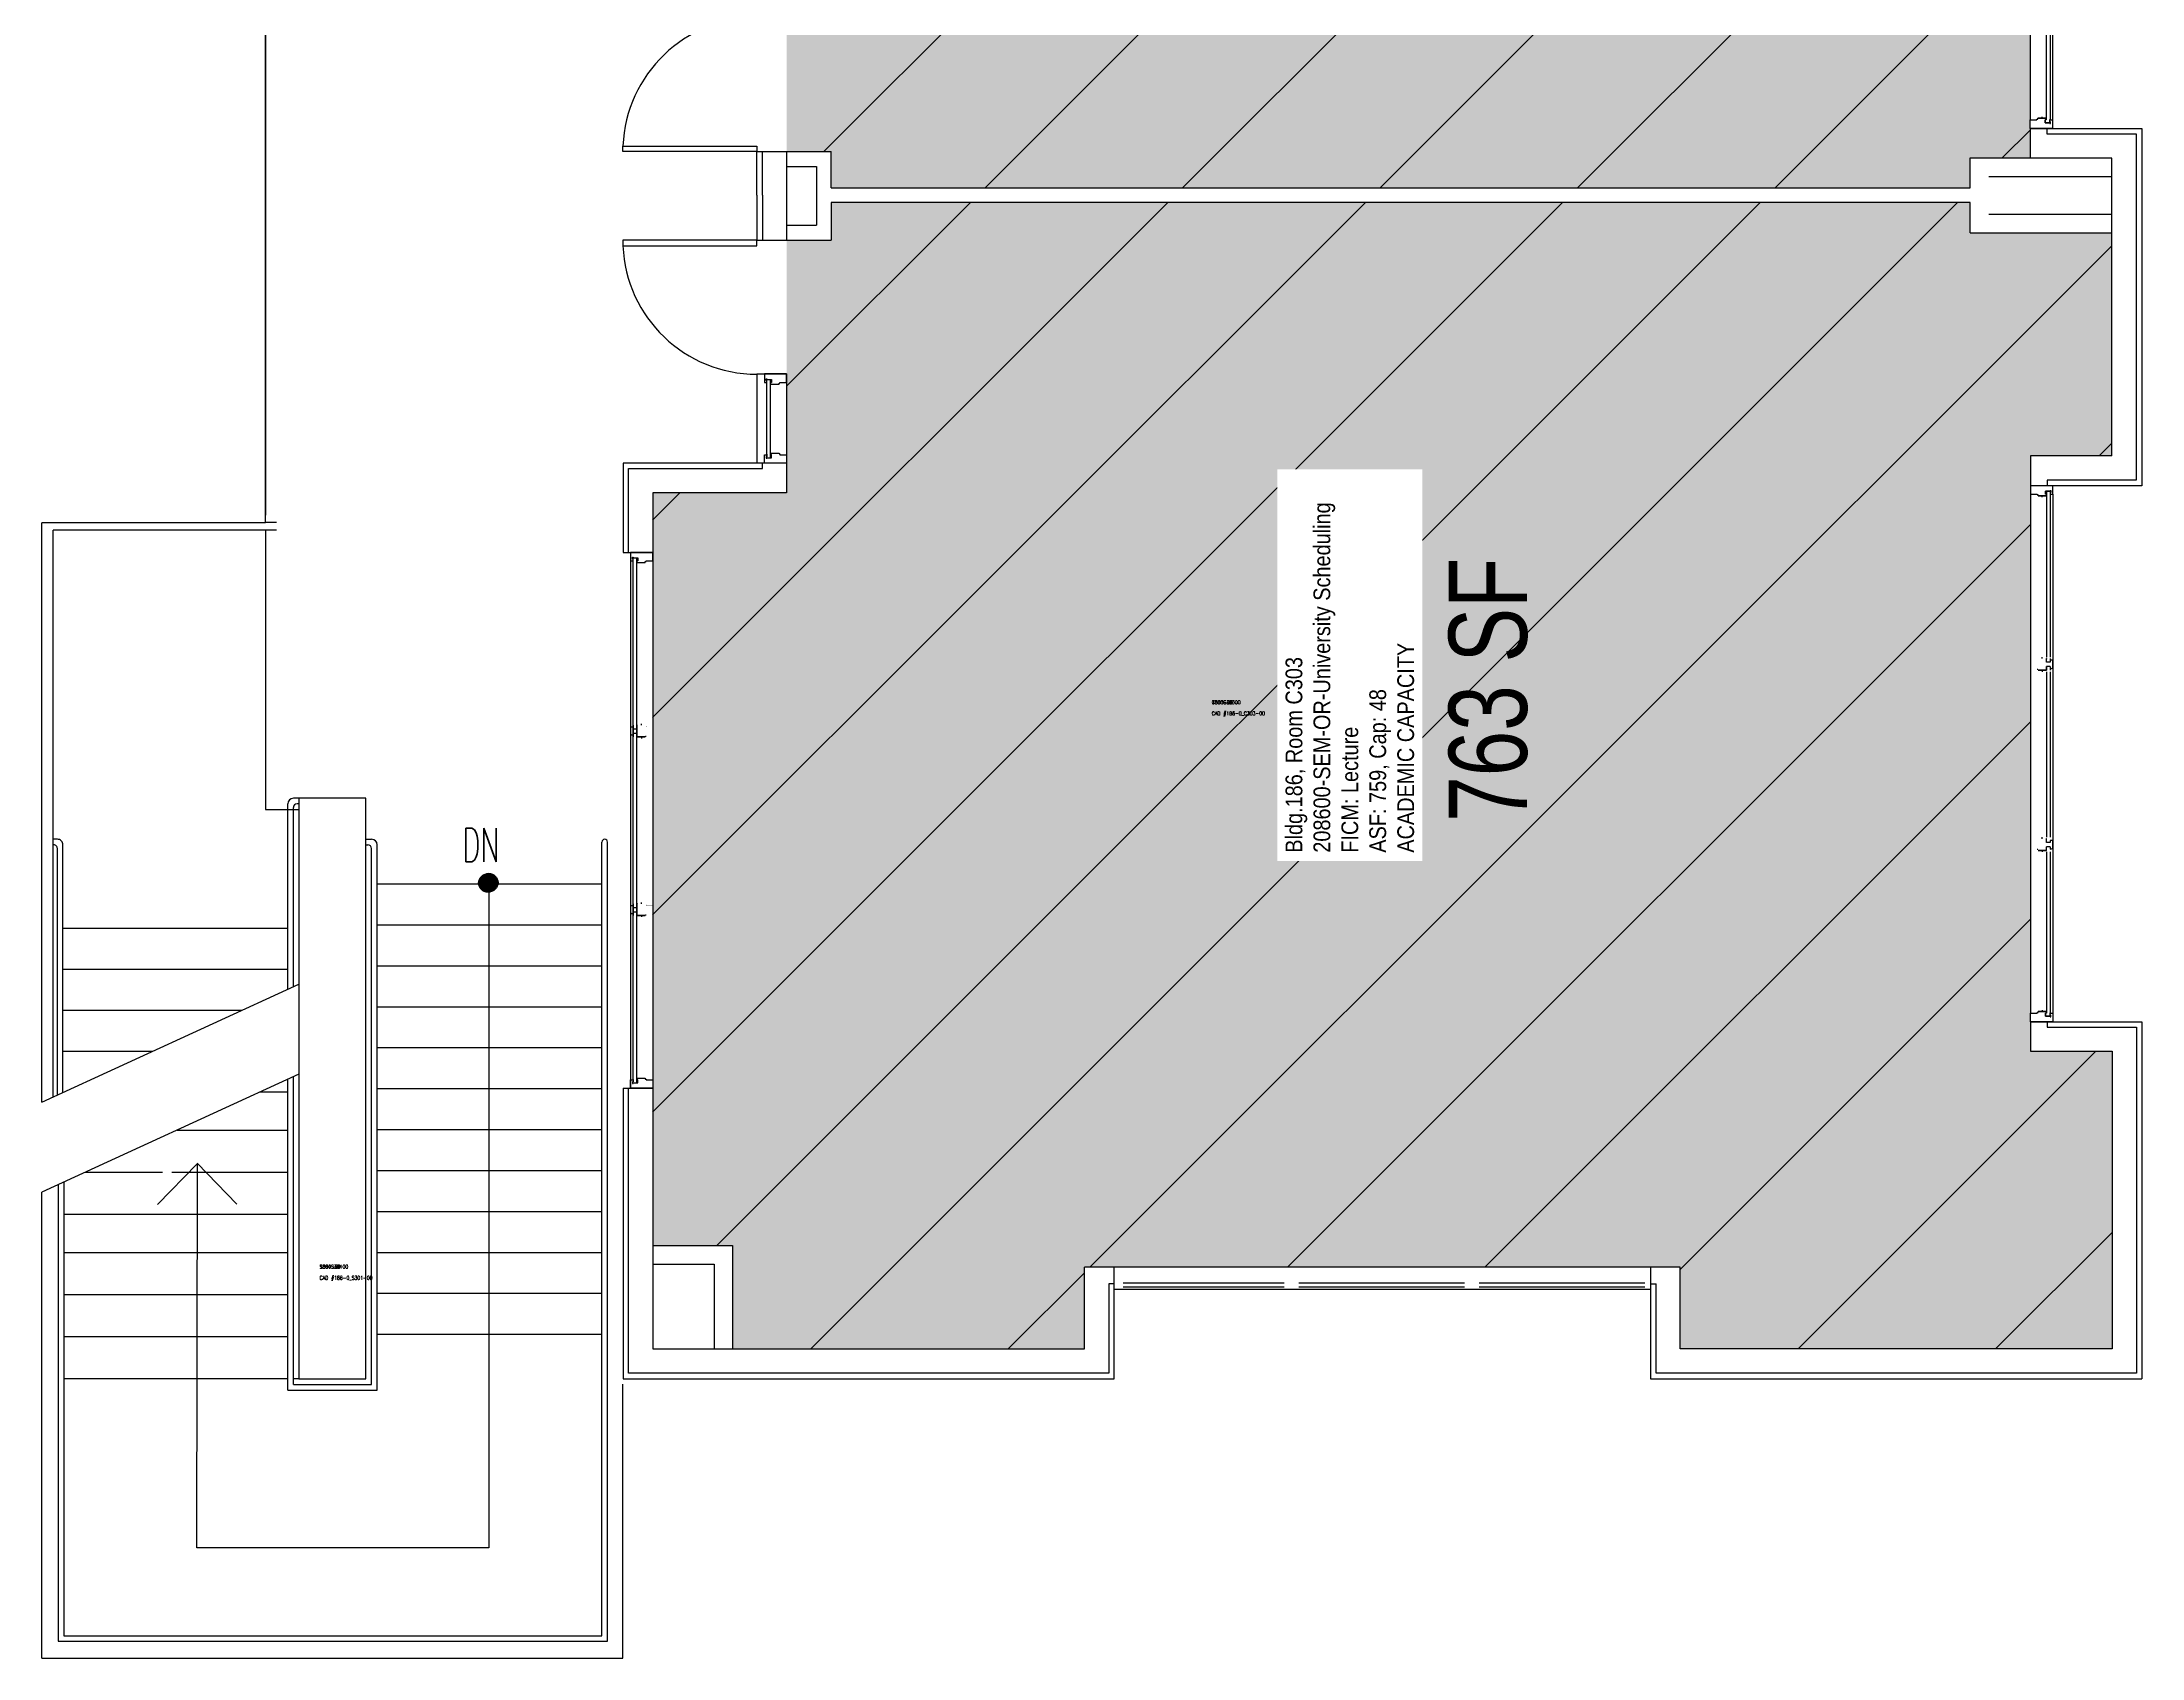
# Model space of a CAD drawing. Header units: inches. Extents: x -16 to 4862, y -246 to 5624.
# Drawn here: x 4298 to 4862, y -246 to 188 of the extents above; entities that cross this region are included whole.
import ezdxf
from ezdxf.enums import TextEntityAlignment as Align

# ---------------------------------------------------------------- set-up
doc = ezdxf.new("R2010")
doc.units = ezdxf.units.IN
doc.header["$LTSCALE"] = 10
doc.header["$MEASUREMENT"] = 0
for name, color, linetype in [('A-DOOR', 2, 'CONTINUOUS'), ('A-FLOR', 3, 'CONTINUOUS'), ('A-GLAZ', 1, 'CONTINUOUS'), ('A-GLAZ-SILL', 2, 'CONTINUOUS'), ('A-IDEN-CNUM', 7, 'CONTINUOUS'), ('A-IDEN-RNUM', 7, 'CONTINUOUS'), ('A-IDEN-SNUM', 4, 'CONTINUOUS'), ('A-IDEN-VNUM', 4, 'CONTINUOUS'), ('A-WALL', 5, 'CONTINUOUS'), ('AREA-TEXT', 3, 'CONTINUOUS'), ('Rooms-Capacity', 4, 'CONTINUOUS'), ('Rooms-Category-Color', 7, 'CONTINUOUS'), ('Rooms-College-Color', 7, 'CONTINUOUS'), ('Rooms-Department-Color', 7, 'CONTINUOUS'), ('Rooms-Division-Color', 7, 'CONTINUOUS'), ('Rooms-Information', 7, 'CONTINUOUS')]:
    doc.layers.add(name, color=color, linetype=linetype)
doc.styles.add('AREA', font='arial.ttf', dxfattribs={"width": 0.75, "height": 24})
doc.styles.add('NOTE', font='simplex.shx', dxfattribs={"width": 0.6})
doc.styles.add('ROOMSNUMBER', font='TXT.SHX', dxfattribs={"height": 1})
doc.styles.add('ROOMVNUMBER', font='arial.ttf', dxfattribs={"width": 0.85, "height": 30})

msp = doc.modelspace()

# ---------------------------------------------------------------- hatches: boundary and pattern name
at = {"layer": 'A-FLOR'}
h = msp.add_hatch(color=256, dxfattribs=at)
edge = h.paths.add_edge_path()
edge.add_arc((4417.39, -37.63), 2.5, 0, 360)
h = msp.add_hatch(color=256, dxfattribs=at)
edge = h.paths.add_edge_path()
edge.add_arc((4417.61, -37.53), 2.5, 0, 360)
at = {"layer": 'Rooms-Capacity'}
h = msp.add_hatch(dxfattribs=at)
h.set_pattern_fill('ANSI31', color=256, scale=300, style=0)
h.paths.add_polyline_path([(4461.67, 469.16), (4461.67, 227.26), (4497.6, 227.26), (4497.6, 158.89), (4509.6, 158.89), (4509.6, 149.19), (4815.49, 149.19), (4815.49, 157.18), (4831.55, 157.18), (4831.59, 345.13), (4763.64, 345.13), (4763.64, 469.16)])
h = msp.add_hatch(dxfattribs=at)
h.set_pattern_fill('ANSI31', color=256, scale=300, style=0)
h.paths.add_polyline_path([(4509.56, 145.13), (4509.6, 135.08), (4497.6, 135.08), (4497.6, 67.2), (4461.63, 67.2), (4461.63, -135.05), (4483.11, -135.05), (4483.11, -162.83), (4577.56, -162.83), (4577.56, -140.87), (4737.56, -140.87), (4737.61, -162.83), (4853.6, -162.83), (4853.6, -82.84), (4831.65, -82.84), (4831.65, 77.11), (4853.54, 77.11), (4853.5, 137.09), (4815.49, 137.09), (4815.49, 145.19)])
at = {"layer": 'Rooms-Category-Color', "true_color": 0xffff64}
for points in [[(4461.67, 469.16), (4461.67, 227.26), (4497.6, 227.26), (4497.6, 158.89), (4509.6, 158.89), (4509.6, 149.19), (4815.49, 149.19), (4815.49, 157.18), (4831.55, 157.18), (4831.59, 345.13), (4763.64, 345.13), (4763.64, 469.16)], [(4509.56, 145.13), (4509.6, 135.08), (4497.6, 135.08), (4497.6, 67.2), (4461.63, 67.2), (4461.63, -135.05), (4483.11, -135.05), (4483.11, -162.83), (4577.56, -162.83), (4577.56, -140.87), (4737.56, -140.87), (4737.61, -162.83), (4853.6, -162.83), (4853.6, -82.84), (4831.65, -82.84), (4831.65, 77.11), (4853.54, 77.11), (4853.5, 137.09), (4815.49, 137.09), (4815.49, 145.19)]]:
    msp.add_hatch(color=51, dxfattribs=at).paths.add_polyline_path(points)
at = {"layer": 'Rooms-College-Color', "true_color": 0xffff64}
for points in [[(4461.67, 469.16), (4461.67, 227.26), (4497.6, 227.26), (4497.6, 158.89), (4509.6, 158.89), (4509.6, 149.19), (4815.49, 149.19), (4815.49, 157.18), (4831.55, 157.18), (4831.59, 345.13), (4763.64, 345.13), (4763.64, 469.16)], [(4509.56, 145.13), (4509.6, 135.08), (4497.6, 135.08), (4497.6, 67.2), (4461.63, 67.2), (4461.63, -135.05), (4483.11, -135.05), (4483.11, -162.83), (4577.56, -162.83), (4577.56, -140.87), (4737.56, -140.87), (4737.61, -162.83), (4853.6, -162.83), (4853.6, -82.84), (4831.65, -82.84), (4831.65, 77.11), (4853.54, 77.11), (4853.5, 137.09), (4815.49, 137.09), (4815.49, 145.19)]]:
    msp.add_hatch(color=51, dxfattribs=at).paths.add_polyline_path(points)
at = {"layer": 'Rooms-Department-Color', "true_color": 0x003fff}
for points in [[(4461.67, 469.16), (4461.67, 227.26), (4497.6, 227.26), (4497.6, 158.89), (4509.6, 158.89), (4509.6, 149.19), (4815.49, 149.19), (4815.49, 157.18), (4831.55, 157.18), (4831.59, 345.13), (4763.64, 345.13), (4763.64, 469.16)], [(4509.56, 145.13), (4509.6, 135.08), (4497.6, 135.08), (4497.6, 67.2), (4461.63, 67.2), (4461.63, -135.05), (4483.11, -135.05), (4483.11, -162.83), (4577.56, -162.83), (4577.56, -140.87), (4737.56, -140.87), (4737.61, -162.83), (4853.6, -162.83), (4853.6, -82.84), (4831.65, -82.84), (4831.65, 77.11), (4853.54, 77.11), (4853.5, 137.09), (4815.49, 137.09), (4815.49, 145.19)]]:
    msp.add_hatch(color=160, dxfattribs=at).paths.add_polyline_path(points)
at = {"layer": 'Rooms-Division-Color', "true_color": 0x003fff}
for points in [[(4461.67, 469.16), (4461.67, 227.26), (4497.6, 227.26), (4497.6, 158.89), (4509.6, 158.89), (4509.6, 149.19), (4815.49, 149.19), (4815.49, 157.18), (4831.55, 157.18), (4831.59, 345.13), (4763.64, 345.13), (4763.64, 469.16)], [(4509.56, 145.13), (4509.6, 135.08), (4497.6, 135.08), (4497.6, 67.2), (4461.63, 67.2), (4461.63, -135.05), (4483.11, -135.05), (4483.11, -162.83), (4577.56, -162.83), (4577.56, -140.87), (4737.56, -140.87), (4737.61, -162.83), (4853.6, -162.83), (4853.6, -82.84), (4831.65, -82.84), (4831.65, 77.11), (4853.54, 77.11), (4853.5, 137.09), (4815.49, 137.09), (4815.49, 145.19)]]:
    msp.add_hatch(color=160, dxfattribs=at).paths.add_polyline_path(points)

# ---------------------------------------------------------------- linework, layer by layer
at = {"layer": 'A-DOOR'}
for p, q in [((4453.6, 158.89), (4453.6, 160.39)), ((4453.6, 160.39), (4489.6, 160.39)), ((4489.6, 158.89), (4453.6, 158.89)), ((4489.6, 160.39), (4489.6, 158.89)), ((4489.6, 135.08), (4453.6, 135.08)), ((4453.6, 135.08), (4453.6, 133.58)), ((4453.6, 133.58), (4489.6, 133.58)), ((4489.6, 133.58), (4489.6, 135.08))]:
    msp.add_line(p, q, dxfattribs=at)
for centre, start, end in [((4489.6, 158.9), 89.9938, 177.6259), ((4489.6, 135.07), 182.3741, 270.0062)]:
    msp.add_arc(centre, 35.99, start, end, dxfattribs=at)
at = {"layer": 'A-FLOR'}
for p, q in [((4297.63, -96.49), (4297.63, 59.13)), ((4357.67, 59.13), (4297.63, 59.13)), ((4300.63, -95.12), (4300.63, 57.13)), ((4357.67, 57.13), (4300.63, 57.13)), ((4363.63, -66.15), (4363.63, -16.37)), ((4366.63, -14.87), (4365.13, -14.87)), ((4366.63, -16.37), (4366.13, -16.37)), ((4357.67, -17.87), (4366.63, -17.87)), ((4365.13, -65.46), (4365.13, -17.37)), ((4384.63, -25.87), (4386.13, -25.87)), ((4384.63, -27.37), (4385.13, -27.37)), ((4387.63, -173.87), (4387.63, -27.37)), ((4448, -239.87), (4448, -26.62)), ((4449.5, -241.37), (4449.5, -26.62)), ((4386.13, -172.37), (4386.13, -28.37)), ((4417.61, -36.87), (4417.61, -216.26)), ((4297.63, -96.49), (4366.63, -64.77)), ((4366.63, -88.97), (4297.63, -120.69)), ((4365.13, -172.37), (4365.13, -89.66)), ((4363.63, -173.87), (4363.63, -90.34)), ((4303.51, -117.99), (4303.51, -239.87)), ((4339.3, -113.05), (4328.64, -124.05)), ((4339.23, -216.26), (4339.38, -113.02)), ((4339.3, -112.94), (4349.97, -123.94)), ((4297.63, -245.87), (4297.63, -120.69)), ((4302.01, -118.68), (4302.01, -241.37)), ((4363.63, -173.87), (4387.63, -173.87)), ((4365.13, -172.37), (4386.13, -172.37)), ((4453.63, -245.87), (4453.63, -172.27)), ((4417.61, -216.26), (4339.23, -216.26)), ((4302.01, -241.37), (4449.5, -241.37)), ((4303.51, -239.87), (4448, -239.87)), ((4297.63, -245.87), (4453.63, -245.87))]:
    msp.add_line(p, q, dxfattribs=at)
at = {"layer": 'A-FLOR', "flags": 128}
for points in [[(4357.67, 228.09), (4357.67, 61.19)], [(4387.63, -37.87), (4448, -37.87)], [(4363.63, -49.87), (4303.26, -49.87)], [(4387.63, -48.87), (4448, -48.87)], [(4363.63, -60.87), (4303.26, -60.87)], [(4387.63, -59.87), (4448, -59.87)], [(4351.2, -71.87), (4303.26, -71.87)], [(4387.63, -70.87), (4448, -70.87)], [(4327.28, -82.87), (4303.26, -82.87)], [(4387.63, -81.87), (4448, -81.87)], [(4363.63, -93.81), (4356.05, -93.81)], [(4387.63, -92.87), (4448, -92.87)], [(4363.63, -104.09), (4333.94, -104.09)], [(4387.63, -103.87), (4448, -103.87)], [(4329.98, -115.39), (4309.17, -115.39)], [(4363.63, -115.39), (4332.54, -115.39)], [(4387.63, -114.87), (4448, -114.87)], [(4363.63, -126.69), (4303.51, -126.69)], [(4387.63, -125.87), (4448, -125.87)], [(4363.63, -136.96), (4303.51, -136.96)], [(4387.63, -136.87), (4448, -136.87)], [(4363.63, -148.27), (4303.51, -148.27)], [(4387.63, -147.87), (4448, -147.87)], [(4363.63, -159.57), (4303.51, -159.57)], [(4387.63, -158.87), (4448, -158.87)], [(4363.63, -170.87), (4303.51, -170.87)], [(4366.63, -170.87), (4365.13, -170.87)]]:
    msp.add_lwpolyline(points, dxfattribs=at)
at = {"layer": 'A-FLOR'}
for points in [[(4360.64, 59.19), (4357.67, 59.19), (4357.67, 228.09)], [(4360.64, 57.13), (4357.67, 57.13), (4357.67, -17.87)]]:
    msp.add_lwpolyline(points, dxfattribs=at)
at = {"layer": 'A-FLOR', "flags": 128}
for points in [[(4303.26, -93.91), (4303.26, -27.37, 0.414214), (4301.76, -25.87), (4300.63, -25.87)], [(4301.76, -94.6), (4301.76, -28.37, 0.414214), (4300.76, -27.37), (4300.63, -27.37)]]:
    msp.add_lwpolyline(points, format="xyb", dxfattribs=at)
at = {"layer": 'A-FLOR'}
for centre in [(4417.39, -37.63), (4417.61, -37.53)]:
    msp.add_circle(centre, 2.5, dxfattribs=at)
for centre, radius, start, end in [((4365.13, -16.37), 1.5, 90, 180), ((4366.13, -17.37), 1, 90, 180), ((4385.13, -28.37), 1, 0, 90), ((4386.13, -27.37), 1.5, 360, 90), ((4448.75, -26.62), 0.75, 0, 180)]:
    msp.add_arc(centre, radius, start, end, dxfattribs=at)
at = {"layer": 'A-GLAZ'}
for p, q in [((4831.59, 306.88), (4831.59, 167.38)), ((4837.56, 306.88), (4837.59, 167.38)), ((4835.9, 210.76), (4835.9, 167.48)), ((4492.32, 76.52), (4492.32, 97.82)), ((4493.32, 76.65), (4493.32, 97.69)), ((4831.65, 66.86), (4831.65, -72.64)), ((4835.96, 67.56), (4835.96, 23.07)), ((4837.62, 66.86), (4837.65, -72.64)), ((4456.37, -90.47), (4456.37, 48.86)), ((4457.37, -91.36), (4457.37, 49.75)), ((4835.96, 19.15), (4835.96, -25.34)), ((4835.96, -29.27), (4835.96, -72.55)), ((4631.23, -145.18), (4587.95, -145.18)), ((4631.23, -146.18), (4587.95, -146.18)), ((4679.64, -145.18), (4635.16, -145.18)), ((4679.64, -146.18), (4635.16, -146.18)), ((4728.05, -145.18), (4683.57, -145.18)), ((4728.05, -146.18), (4683.57, -146.18))]:
    msp.add_line(p, q, dxfattribs=at)
at = {"layer": 'A-GLAZ-SILL'}
for p, q in [((4836.9, 210.76), (4836.9, 167.48)), ((4836.96, 67.56), (4836.96, 23.07)), ((4836.96, 19.15), (4836.96, -25.34)), ((4836.96, -29.27), (4836.96, -72.55))]:
    msp.add_line(p, q, dxfattribs=at)
at = {"layer": 'A-WALL'}
for p, q in [((4831.59, 165.13), (4831.59, 157.18)), ((4831.59, 165.13), (4861.54, 165.13)), ((4835.75, 167.83), (4833.62, 167.83)), ((4834.71, 168.2), (4834.71, 167.83)), ((4835.62, 166.58), (4835.62, 167.43)), ((4836.87, 166.58), (4835.62, 166.58)), ((4836.09, 165.13), (4836.09, 163.68)), ((4836.09, 163.68), (4860.04, 163.68)), ((4836.87, 166.45), (4836.87, 166.58)), ((4860.04, 163.63), (4860.04, 70.61)), ((4861.54, 165.13), (4861.54, 69.11)), ((4489.6, 147.17), (4489.6, 158.89)), ((4489.6, 158.89), (4509.6, 158.89)), ((4491.1, 147.17), (4491.1, 158.89)), ((4497.6, 158.89), (4497.6, 135.08)), ((4509.6, 149.19), (4509.6, 158.89)), ((4497.6, 154.89), (4505.6, 154.89)), ((4505.6, 154.89), (4505.6, 139.08)), ((4815.49, 157.18), (4831.55, 157.18)), ((4831.59, 157.18), (4853.54, 157.18)), ((4853.54, 77.11), (4853.54, 157.13)), ((4489.6, 147.17), (4489.6, 135.08)), ((4491.1, 147.17), (4491.1, 135.08)), ((4820.49, 152.17), (4853.5, 152.17)), ((4853.5, 142.09), (4853.5, 152.17)), ((4509.6, 145.17), (4509.6, 135.08)), ((4820.49, 142.09), (4853.5, 142.09)), ((4497.6, 139.08), (4505.6, 139.08)), ((4815.49, 137.09), (4853.5, 137.09)), ((4489.6, 135.08), (4509.6, 135.08)), ((4489.58, 99.14), (4489.58, 75.2)), ((4489.6, 99.14), (4497.6, 99.14)), ((4497.6, 75.2), (4453.67, 75.2)), ((4853.54, 77.11), (4831.65, 77.11)), ((4831.65, 77.11), (4831.65, 69.11)), ((4861.54, 69.11), (4831.65, 69.11)), ((4860.04, 70.61), (4836.15, 70.61)), ((4836.15, 70.61), (4836.15, 69.11)), ((4836.94, 67.79), (4836.94, 67.66)), ((4835.81, 66.41), (4833.69, 66.41)), ((4834.77, 66.04), (4834.77, 66.41)), ((4835.69, 67.66), (4835.69, 66.81)), ((4836.94, 67.66), (4835.69, 67.66)), ((4453.67, 51.2, 0), (4461.68, 51.2)), ((4455.68, 51.2, 0), (4455.68, -92.8)), ((4461.68, 51.2), (4461.67, -92.8)), ((4834.77, 22.7), (4834.77, 23.07)), ((4835.96, 22.73), (4835.83, 22.7)), ((4835.96, 21.7), (4835.96, 22.73)), ((4835.96, 22.7), (4835.96, 22.55)), ((4836.96, 22.7), (4836.96, 21.7)), ((4833.61, 19.77), (4833.48, 19.77)), ((4834.77, 19.52), (4834.77, 19.15)), ((4834.77, 19.52), (4834.77, 19.15)), ((4835.83, 19.52), (4835.96, 19.49)), ((4836.96, 21.7), (4835.96, 21.7)), ((4835.96, 19.49), (4835.96, 20.52)), ((4836.96, 20.52), (4835.96, 20.52)), ((4835.96, 20.52), (4835.96, 19.52)), ((4837.14, 22.23), (4836.96, 22.23)), ((4836.96, 22.23), (4836.96, 21.7)), ((4836.96, 20.52), (4836.96, 19.89)), ((4836.96, 20.52), (4836.96, 19.52)), ((4836.96, 19.89), (4837.14, 19.99)), ((4837.62, 22.23), (4837.14, 22.23)), ((4837.14, 19.99), (4837.31, 19.98)), ((4837.31, 19.98), (4837.62, 20.16)), ((4837.62, 20.16), (4837.62, 22.23)), ((4455.74, 4.33), (4456.22, 4.33)), ((4455.74, 2.25), (4455.74, 4.33)), ((4455.74, 4.32), (4456.22, 4.32)), ((4455.74, 2.25), (4455.74, 4.32)), ((4456.05, 2.08), (4455.74, 2.25)), ((4456.05, 2.07), (4455.74, 2.25)), ((4456.22, 2.08), (4456.05, 2.08)), ((4456.22, 2.07), (4456.05, 2.07)), ((4456.22, 4.33), (4456.4, 4.33)), ((4456.22, 4.32), (4456.4, 4.32)), ((4456.4, 1.98), (4456.22, 2.08)), ((4456.4, 1.98), (4456.22, 2.07)), ((4456.4, 4.79), (4456.4, 1.61)), ((4456.4, 4.79), (4456.4, 3.79)), ((4456.4, 4.33), (4456.4, 3.79)), ((4456.4, 4.32), (4456.4, 3.79)), ((4456.4, 3.79), (4457.4, 3.79)), ((4456.4, 3.79), (4457.4, 3.79)), ((4456.4, 2.61), (4456.4, 1.98)), ((4456.4, 2.61), (4457.4, 2.61)), ((4456.4, 2.61), (4456.4, 1.61)), ((4456.4, 2.6), (4457.4, 2.61)), ((4456.4, 2.6), (4456.4, 1.98)), ((4457.4, 4.82), (4457.53, 4.79)), ((4457.4, 3.79), (4457.4, 4.82)), ((4457.4, 4.82), (4457.53, 4.79)), ((4457.4, 3.79), (4457.4, 4.82)), ((4457.4, 4.79), (4457.4, 1.61)), ((4457.4, 4.79), (4457.4, 4.64)), ((4457.4, 1.58), (4457.4, 2.61)), ((4457.4, 2.61), (4457.4, 1.61)), ((4457.4, 1.58), (4457.4, 2.61)), ((4457.53, 1.61), (4457.4, 1.58)), ((4457.53, 1.61), (4457.4, 1.58)), ((4458.59, 4.79), (4458.59, 5.16)), ((4458.59, 4.79), (4458.59, 5.16)), ((4458.59, 1.61), (4458.59, 1.24)), ((4458.59, 1.61), (4458.59, 1.24)), ((4458.59, 1.61), (4458.59, 1.24)), ((4458.59, 1.61), (4458.59, 1.24)), ((4459.75, 1.86), (4459.88, 1.86)), ((4459.75, 1.86), (4459.88, 1.86)), ((4834.77, -25.72), (4834.77, -25.34)), ((4835.96, -25.68), (4835.83, -25.72)), ((4835.96, -26.72), (4835.96, -25.68)), ((4836.96, -26.72), (4835.96, -26.72)), ((4835.96, -28.92), (4835.96, -27.89)), ((4836.96, -27.9), (4835.96, -27.89)), ((4837.14, -26.18), (4836.96, -26.18)), ((4836.96, -26.18), (4836.96, -26.71)), ((4836.96, -27.9), (4836.96, -28.52)), ((4837.62, -26.18), (4837.14, -26.18)), ((4837.62, -28.25), (4837.62, -26.18)), ((4833.61, -28.64), (4833.48, -28.64)), ((4834.77, -28.89), (4834.77, -29.27)), ((4834.77, -28.89), (4834.77, -29.27)), ((4835.83, -28.89), (4835.96, -28.92)), ((4836.96, -28.52), (4837.14, -28.43)), ((4837.14, -28.43), (4837.31, -28.43)), ((4837.31, -28.43), (4837.62, -28.25)), ((4455.74, -43.67), (4456.22, -43.67)), ((4455.74, -45.75), (4455.74, -43.67)), ((4455.74, -43.68), (4456.22, -43.68)), ((4455.74, -45.75), (4455.74, -43.68)), ((4456.22, -43.67), (4456.4, -43.67)), ((4456.22, -43.68), (4456.4, -43.68)), ((4456.4, -43.21), (4456.4, -46.39)), ((4456.4, -43.21), (4456.4, -44.21)), ((4456.4, -43.67), (4456.4, -44.21)), ((4456.4, -43.68), (4456.4, -44.21)), ((4456.4, -44.21), (4457.4, -44.21)), ((4456.4, -44.21), (4457.4, -44.21)), ((4457.4, -43.18), (4457.53, -43.21)), ((4457.4, -44.21), (4457.4, -43.18)), ((4457.4, -43.18), (4457.53, -43.21)), ((4457.4, -44.21), (4457.4, -43.18)), ((4457.4, -43.21), (4457.4, -46.39)), ((4457.4, -43.21), (4457.4, -43.36)), ((4458.59, -43.21), (4458.59, -42.84)), ((4458.59, -43.21), (4458.59, -42.84)), ((4456.05, -45.92), (4455.74, -45.75)), ((4456.05, -45.93), (4455.74, -45.75)), ((4456.22, -45.92), (4456.05, -45.92)), ((4456.22, -45.93), (4456.05, -45.93)), ((4456.4, -46.02), (4456.22, -45.92)), ((4456.4, -46.02), (4456.22, -45.93)), ((4456.4, -45.39), (4456.4, -46.02)), ((4456.4, -45.39), (4457.4, -45.39)), ((4456.4, -45.39), (4456.4, -46.39)), ((4456.4, -45.4), (4457.4, -45.39)), ((4456.4, -45.4), (4456.4, -46.02)), ((4457.4, -46.42), (4457.4, -45.39)), ((4457.4, -45.39), (4457.4, -46.39)), ((4457.4, -46.42), (4457.4, -45.39)), ((4457.53, -46.39), (4457.4, -46.42)), ((4457.53, -46.39), (4457.4, -46.42)), ((4458.59, -46.39), (4458.59, -46.76)), ((4458.59, -46.39), (4458.59, -46.76)), ((4458.59, -46.39), (4458.59, -46.76)), ((4458.59, -46.39), (4458.59, -46.76)), ((4459.75, -46.14), (4459.88, -46.14)), ((4459.75, -46.14), (4459.88, -46.14)), ((4835.81, -72.2), (4833.69, -72.2)), ((4834.77, -71.82), (4834.77, -72.2)), ((4835.69, -73.45), (4835.69, -72.59)), ((4831.65, -74.89), (4831.65, -82.84)), ((4831.65, -74.89), (4861.6, -74.89)), ((4836.94, -73.45), (4835.69, -73.45)), ((4836.15, -74.89), (4836.15, -76.34)), ((4836.15, -76.34), (4860.1, -76.34)), ((4836.94, -73.57), (4836.94, -73.45)), ((4860.1, -76.34), (4860.1, -169.33)), ((4861.6, -74.89), (4861.6, -170.83)), ((4831.65, -82.84), (4853.6, -82.84)), ((4853.6, -82.84), (4853.6, -162.83)), ((4453.67, -92.8, 0), (4461.68, -92.8)), ((4455.17, -169.33), (4455.17, -92.8)), ((4461.67, -92.8), (4461.67, -162.83)), ((4577.61, -162.83), (4577.61, -140.87)), ((4737.61, -140.87), (4577.61, -140.87)), ((4585.61, -170.83), (4585.61, -140.87)), ((4737.61, -162.83), (4737.61, -140.87)), ((4585.61, -145.37), (4584.11, -145.37)), ((4584.11, -145.37), (4584.11, -169.33)), ((4729.61, -145.37), (4731.11, -145.37)), ((4731.11, -169.33), (4731.11, -145.37)), ((4729.61, -146.87), (4585.61, -146.87)), ((4461.67, -162.83), (4577.61, -162.83)), ((4853.6, -162.83), (4737.61, -162.83)), ((4584.11, -169.33), (4455.17, -169.33)), ((4860.1, -169.33), (4731.11, -169.33))]:
    msp.add_line(p, q, dxfattribs=at)
for points in [[(4835.75, 167.43), (4835.62, 167.43), (4835.62, 166.58), (4836.24, 166.58), (4836.87, 166.58), (4836.87, 166.45), (4837.06, 166.45), (4837.06, 166.92), (4836.87, 166.85), (4836.87, 167.48), (4837.06, 167.38), (4837.56, 167.38), (4837.56, 165.13), (4831.59, 165.13), (4831.59, 167.38), (4833.4, 167.38), (4833.4, 167.58), (4833.62, 167.58), (4833.62, 167.83), (4835.75, 167.83), (4835.87, 167.86), (4835.87, 167.4)], [(4491.63, 99.14), (4491.63, 96.89), (4492.13, 96.89), (4492.32, 96.79), (4492.32, 97.42), (4492.13, 97.35), (4492.13, 97.82), (4492.32, 97.82), (4492.32, 97.69), (4493.57, 97.69), (4493.57, 96.84), (4493.44, 96.84), (4493.32, 96.87), (4493.32, 96.41), (4493.44, 96.44), (4495.57, 96.44), (4495.57, 96.69), (4495.79, 96.69), (4495.79, 96.89), (4497.6, 96.89), (4497.6, 99.14)], [(4491.63, 75.2), (4491.63, 77.45), (4492.13, 77.45), (4492.32, 77.55), (4492.32, 76.92), (4492.13, 76.99), (4492.13, 76.52), (4492.32, 76.52), (4492.32, 76.65), (4493.57, 76.65), (4493.57, 77.5), (4493.44, 77.5), (4493.32, 77.47), (4493.32, 77.93), (4493.44, 77.9), (4495.57, 77.9), (4495.57, 77.65), (4495.79, 77.65), (4495.79, 77.45), (4497.6, 77.45), (4497.6, 75.2)], [(4835.81, 66.81), (4835.69, 66.81), (4835.69, 67.66), (4836.3, 67.66), (4836.94, 67.66), (4836.94, 67.79), (4837.12, 67.79), (4837.12, 67.32), (4836.94, 67.39), (4836.94, 66.77), (4837.12, 66.86), (4837.62, 66.86), (4837.62, 69.11), (4831.65, 69.11), (4831.65, 66.86), (4833.46, 66.86), (4833.46, 66.66), (4833.69, 66.66), (4833.69, 66.41), (4835.81, 66.41), (4835.94, 66.38), (4835.94, 66.84)], [(4455.71, 51.2), (4455.71, 48.95), (4456.21, 48.95), (4456.39, 48.85), (4456.39, 49.48), (4456.21, 49.41), (4456.2, 49.88), (4456.39, 49.88), (4456.39, 49.75), (4457.64, 49.75), (4457.64, 48.9), (4457.52, 48.9), (4457.39, 48.93), (4457.39, 48.47), (4457.52, 48.5), (4459.64, 48.5), (4459.64, 48.75), (4459.87, 48.75), (4459.87, 48.95), (4461.68, 48.95), (4461.68, 51.2)], [(4455.71, 51.2), (4455.71, 48.95), (4456.21, 48.95), (4456.39, 48.85), (4456.39, 49.48), (4456.21, 49.41), (4456.2, 49.88), (4456.39, 49.88), (4456.39, 49.75), (4457.64, 49.75), (4457.64, 48.9), (4457.52, 48.9), (4457.39, 48.93), (4457.39, 48.47), (4457.52, 48.5), (4459.64, 48.5), (4459.64, 48.75), (4459.87, 48.75), (4459.87, 48.95), (4461.68, 48.95), (4461.68, 51.2)], [(4455.71, 51.2), (4455.71, 48.95), (4456.21, 48.95), (4456.39, 48.85), (4456.39, 49.48), (4456.21, 49.41), (4456.2, 49.88), (4456.39, 49.88), (4456.39, 49.75), (4457.64, 49.75), (4457.64, 48.9), (4457.52, 48.9), (4457.39, 48.93), (4457.39, 48.47), (4457.52, 48.5), (4459.64, 48.5), (4459.64, 48.75), (4459.87, 48.75), (4459.87, 48.95), (4461.68, 48.95), (4461.68, 51.2)], [(4833.71, 19.52), (4835.83, 19.52)], [(4459.65, 1.61), (4457.53, 1.61)], [(4459.65, 1.61), (4457.53, 1.61)], [(4833.71, -28.89), (4835.83, -28.89)], [(4459.65, -46.39), (4457.53, -46.39)], [(4459.65, -46.39), (4457.53, -46.39)], [(4835.81, -72.59), (4835.69, -72.59), (4835.69, -73.45), (4836.3, -73.45), (4836.94, -73.45), (4836.94, -73.57), (4837.12, -73.57), (4837.12, -73.1), (4836.94, -73.17), (4836.94, -72.55), (4837.12, -72.64), (4837.62, -72.64), (4837.62, -74.89), (4831.65, -74.89), (4831.65, -72.64), (4833.46, -72.64), (4833.46, -72.45), (4833.69, -72.45), (4833.69, -72.2), (4835.81, -72.2), (4835.94, -72.16), (4835.94, -72.62)], [(4455.71, -92.8), (4455.71, -90.55), (4456.21, -90.55), (4456.39, -90.46), (4456.39, -91.08), (4456.21, -91.01), (4456.2, -91.48), (4456.39, -91.48), (4456.39, -91.36), (4457.64, -91.36), (4457.64, -90.5), (4457.52, -90.5), (4457.39, -90.53), (4457.39, -90.07), (4457.52, -90.11), (4459.64, -90.11), (4459.64, -90.36), (4459.87, -90.36), (4459.87, -90.55), (4461.68, -90.55), (4461.68, -92.8)], [(4455.71, -92.8), (4455.71, -90.55), (4456.21, -90.55), (4456.39, -90.46), (4456.39, -91.08), (4456.21, -91.01), (4456.2, -91.48), (4456.39, -91.48), (4456.39, -91.36), (4457.64, -91.36), (4457.64, -90.5), (4457.52, -90.5), (4457.39, -90.53), (4457.39, -90.07), (4457.52, -90.11), (4459.64, -90.11), (4459.64, -90.36), (4459.87, -90.36), (4459.87, -90.55), (4461.68, -90.55), (4461.68, -92.8)], [(4455.71, -92.8), (4455.71, -90.55), (4456.21, -90.55), (4456.39, -90.46), (4456.39, -91.08), (4456.21, -91.01), (4456.2, -91.48), (4456.39, -91.48), (4456.39, -91.36), (4457.64, -91.36), (4457.64, -90.5), (4457.52, -90.5), (4457.39, -90.53), (4457.39, -90.07), (4457.52, -90.11), (4459.64, -90.11), (4459.64, -90.36), (4459.87, -90.36), (4459.87, -90.55), (4461.68, -90.55), (4461.68, -92.8)]]:
    msp.add_lwpolyline(points, close=True, dxfattribs=at)
for points in [[(4509.56, 149.19), (4815.49, 149.19), (4815.49, 157.18)], [(4815.49, 137.09), (4815.49, 145.19), (4509.56, 145.17)], [(4497.6, 99.14), (4497.6, 67.2), (4461.67, 67.2), (4461.67, 51.2)], [(4453.67, 75.2), (4453.67, 51.2)], [(4455.17, 51.2), (4455.17, 73.7), (4491.1, 73.7), (4491.1, 75.2)], [(4453.67, -92.8), (4453.67, -170.83), (4585.61, -170.83)], [(4461.67, -135.05), (4483.11, -135.05), (4483.11, -162.83)], [(4461.67, -140.05), (4478.11, -140.05), (4478.11, -162.83)], [(4729.61, -140.87), (4729.61, -170.83), (4861.6, -170.83)]]:
    msp.add_lwpolyline(points, dxfattribs=at)
for points in [[(4833.71, 22.7, 0, 0, 0), (4835.83, 22.7, 0, 0, 0), (4833.71, 22.7, 0, 0, 0), (4833.71, 22.47, 0, 0, 0), (4833.48, 22.47, 0.02, 0.02, 0), (4833.48, 22.23, 0.02, 0.02, 0), (4831.65, 22.23, 0.02, 0.02, 0), (4831.65, 19.98, 0, 0, 0), (4833.48, 19.98, 0, 0, 0), (4833.48, 19.77, 0, 0, 0), (4833.71, 19.77, 0, 0, 0), (4833.71, 19.52, 0, 0, 0)], [(4459.65, 4.79, 0, 0, 0), (4457.53, 4.79, 0, 0, 0), (4459.65, 4.79, 0, 0, 0), (4459.65, 4.56, 0, 0, 0), (4459.88, 4.56, 0.02, 0.02, 0), (4459.88, 4.32, 0.02, 0.02, 0), (4461.72, 4.32, 0.02, 0.02, 0), (4461.72, 2.07, 0, 0, 0), (4459.88, 2.07, 0, 0, 0), (4459.88, 1.86, 0, 0, 0), (4459.65, 1.86, 0, 0, 0), (4459.65, 1.61, 0, 0, 0)], [(4833.71, -25.72, 0, 0, 0), (4835.83, -25.72, 0, 0, 0), (4833.71, -25.72, 0, 0, 0), (4833.71, -25.94, 0, 0, 0), (4833.48, -25.94, 0.02, 0.02, 0), (4833.48, -26.18, 0.02, 0.02, 0), (4831.65, -26.18, 0.02, 0.02, 0), (4831.65, -28.43, 0, 0, 0), (4833.48, -28.43, 0, 0, 0), (4833.48, -28.64, 0, 0, 0), (4833.71, -28.64, 0, 0, 0), (4833.71, -28.89, 0, 0, 0)], [(4459.65, -43.21, 0, 0, 0), (4457.53, -43.21, 0, 0, 0), (4459.65, -43.21, 0, 0, 0), (4459.65, -43.44, 0, 0, 0), (4459.88, -43.44, 0.02, 0.02, 0), (4459.88, -43.68, 0.02, 0.02, 0), (4461.72, -43.68, 0.02, 0.02, 0), (4461.72, -45.93, 0, 0, 0), (4459.88, -45.93, 0, 0, 0), (4459.88, -46.14, 0, 0, 0), (4459.65, -46.14, 0, 0, 0), (4459.65, -46.39, 0, 0, 0)]]:
    msp.add_lwpolyline(points, format="xyseb", dxfattribs=at)
at = {"layer": 'A-WALL', "flags": 128}
msp.add_lwpolyline([(4384.63, -14.87), (4366.63, -14.87), (4366.63, -170.87), (4384.63, -170.87), (4384.63, -14.87)], dxfattribs=at)

# ---------------------------------------------------------------- texts
at = {"layer": 'A-FLOR', "insert": (4410.54, -22.9), "char_height": 9, "width": 317.6328, "attachment_point": 1, "style": 'NOTE'}
msp.add_mtext('DN', dxfattribs=at)
at = {"layer": 'A-IDEN-CNUM', "style": 'ROOMSNUMBER', "width": 0.85}
for s, p in [('CAD #186-0_C303-00', (4611.8, 7.45)), ('CAD #186-0_S301-00', (4372.18, -144.22))]:
    msp.add_text(s, height=1, rotation=360, dxfattribs=at).set_placement(p)
at = {"layer": 'A-IDEN-RNUM', "style": 'ROOMSNUMBER', "width": 0.85}
for s, p in [('C303-00', (4611.8, 10.45)), ('S301-00', (4372.18, -141.22))]:
    msp.add_text(s, height=1, rotation=360, dxfattribs=at).set_placement(p)
at = {"layer": 'A-IDEN-SNUM', "style": 'ROOMSNUMBER', "width": 0.85}
for s, p in [('1860C30300', (4611.8, 10.45)), ('1860S30100', (4372.18, -141.22))]:
    msp.add_text(s, height=1, rotation=360, dxfattribs=at).set_placement(p)
at = {"layer": 'A-IDEN-VNUM', "style": 'ROOMVNUMBER', "width": 0.85}
msp.add_text('C303', height=31.5, rotation=90, dxfattribs=at).set_placement((4650.42, 15.22), align=Align.MIDDLE_CENTER)
at = {"layer": 'AREA-TEXT', "style": 'AREA', "width": 0.75}
msp.add_text('763 SF', height=21, rotation=90, dxfattribs=at).set_placement((4685.92, 14.26), align=Align.MIDDLE_CENTER)

# ---------------------------------------------------------------- next in the draw order: texts
at = {"layer": 'Rooms-Information', "insert": (4666.17, -29.49), "char_height": 4.5, "width": 100.8, "attachment_point": 7, "rotation": 90, "style": 'ROOMVNUMBER', "bg_fill": 3, "box_fill_scale": 1.5, "bg_fill_color": 256, "bg_fill_true_color": 13158600, "bg_fill_transparency": 0}
msp.add_mtext('Bldg.186, Room C303^M^J208600-SEM-OR-University Scheduling^M^JFICM: Lecture^M^JASF: 759, Cap: 48^M^JACADEMIC CAPACITY', dxfattribs=at)

doc.saveas('drawing.dxf')
